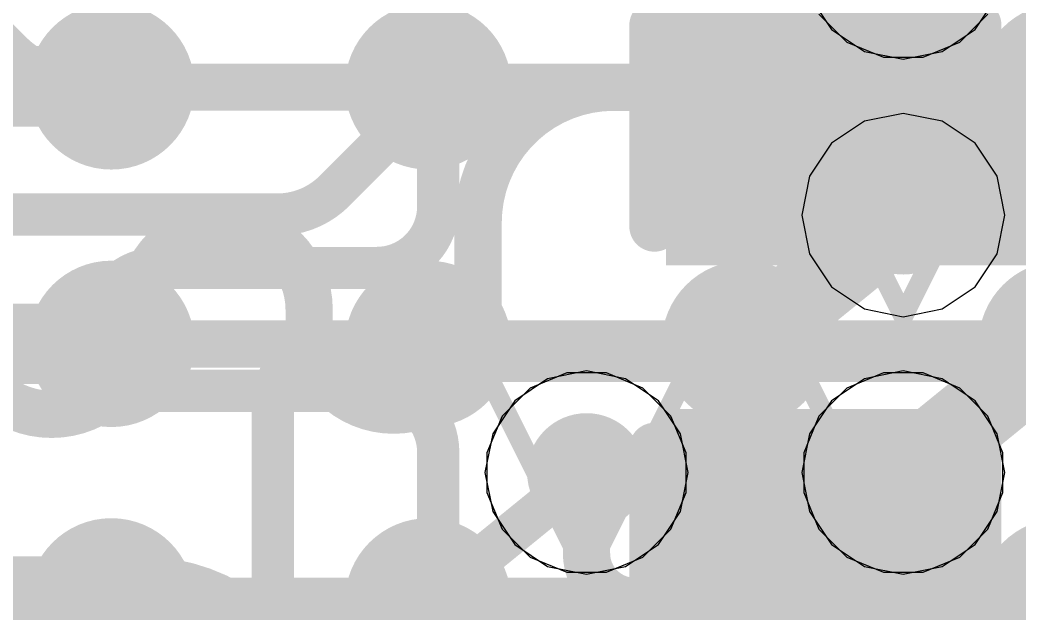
# Model space of a CAD drawing. Header units: inches. Extents: x -6 to 283, y -12 to 154.
# Drawn here: x 69.171 to 71.694, y 5.129 to 6.626 of the extents above; entities that cross this region are included whole.
import ezdxf

# ---------------------------------------------------------------- set-up
doc = ezdxf.new("R2010")
doc.units = ezdxf.units.IN
for name, color, linetype in [('Bottom Layer', 5, 'Continuous'), ('Bottom Overlay', 54, 'Continuous'), ('Bottom Paste', 16, 'Continuous'), ('Bottom Solder', 6, 'Continuous'), ('Drill Drawing', 1, 'Continuous'), ('GND-1', 16, 'Continuous'), ('GND-2', 90, 'Continuous'), ('GND-3', 216, 'Continuous'), ('GND-4', 54, 'Continuous'), ('PWR-1', 156, 'Continuous'), ('PWR-2', 130, 'Continuous'), ('Signal L1', 76, 'Continuous'), ('Signal L2', 6, 'Continuous'), ('Top Layer', 1, 'Continuous'), ('Top Paste', 8, 'Continuous'), ('Top Solder', 216, 'Continuous'), ('Via Holes', 16, 'Continuous')]:
    doc.layers.add(name, color=color, linetype=linetype)

# ---------------------------------------------------------------- blocks, each defined once
blk = doc.blocks.new('200_WFBGA__10_15__51')
at = {"layer": 'Top Layer'}
h = blk.add_hatch(color=1, dxfattribs=at)
edge = h.paths.add_edge_path()
edge.add_arc((-4.400042, -2.275078), 0.15999968, 0, 360)
h = blk.add_hatch(color=1, dxfattribs=at)
edge = h.paths.add_edge_path()
edge.add_arc((-3.599942, -2.275078), 0.15999968, 0, 360)
h = blk.add_hatch(color=1, dxfattribs=at)
edge = h.paths.add_edge_path()
edge.add_arc((-2.800096, -2.275078), 0.15999968, 0, 360)
h = blk.add_hatch(color=1, dxfattribs=at)
edge = h.paths.add_edge_path()
edge.add_arc((-1.999996, -2.275078), 0.15999968, 0, 360)
h = blk.add_hatch(color=1, dxfattribs=at)
edge = h.paths.add_edge_path()
edge.add_arc((-4.400042, -2.925064), 0.15999968, 0, 360)
h = blk.add_hatch(color=1, dxfattribs=at)
edge = h.paths.add_edge_path()
edge.add_arc((-3.599942, -2.925064), 0.15999968, 0, 360)
h = blk.add_hatch(color=1, dxfattribs=at)
edge = h.paths.add_edge_path()
edge.add_arc((-2.800096, -2.925064), 0.15999968, 0, 360)
h = blk.add_hatch(color=1, dxfattribs=at)
edge = h.paths.add_edge_path()
edge.add_arc((-1.999996, -2.925064), 0.15999968, 0, 360)
h = blk.add_hatch(color=1, dxfattribs=at)
edge = h.paths.add_edge_path()
edge.add_arc((-4.400042, -3.57505), 0.15999968, 0, 360)
h = blk.add_hatch(color=1, dxfattribs=at)
edge = h.paths.add_edge_path()
edge.add_arc((-3.599942, -3.57505), 0.15999968, 0, 360)
h = blk.add_hatch(color=1, dxfattribs=at)
edge = h.paths.add_edge_path()
edge.add_arc((-2.800096, -3.57505), 0.15999968, 0, 360)
h = blk.add_hatch(color=1, dxfattribs=at)
edge = h.paths.add_edge_path()
edge.add_arc((-1.999996, -3.57505), 0.15999968, 0, 360)
at = {"layer": 'Top Paste'}
h = blk.add_hatch(color=8, dxfattribs=at)
edge = h.paths.add_edge_path()
edge.add_arc((-4.400042, -2.275078), 0.15999968, 0, 360)
h = blk.add_hatch(color=8, dxfattribs=at)
edge = h.paths.add_edge_path()
edge.add_arc((-3.599942, -2.275078), 0.15999968, 0, 360)
h = blk.add_hatch(color=8, dxfattribs=at)
edge = h.paths.add_edge_path()
edge.add_arc((-2.800096, -2.275078), 0.15999968, 0, 360)
h = blk.add_hatch(color=8, dxfattribs=at)
edge = h.paths.add_edge_path()
edge.add_arc((-1.999996, -2.275078), 0.15999968, 0, 360)
h = blk.add_hatch(color=8, dxfattribs=at)
edge = h.paths.add_edge_path()
edge.add_arc((-4.400042, -2.925064), 0.15999968, 0, 360)
h = blk.add_hatch(color=8, dxfattribs=at)
edge = h.paths.add_edge_path()
edge.add_arc((-3.599942, -2.925064), 0.15999968, 0, 360)
h = blk.add_hatch(color=8, dxfattribs=at)
edge = h.paths.add_edge_path()
edge.add_arc((-2.800096, -2.925064), 0.15999968, 0, 360)
h = blk.add_hatch(color=8, dxfattribs=at)
edge = h.paths.add_edge_path()
edge.add_arc((-1.999996, -2.925064), 0.15999968, 0, 360)
h = blk.add_hatch(color=8, dxfattribs=at)
edge = h.paths.add_edge_path()
edge.add_arc((-4.400042, -3.57505), 0.15999968, 0, 360)
h = blk.add_hatch(color=8, dxfattribs=at)
edge = h.paths.add_edge_path()
edge.add_arc((-3.599942, -3.57505), 0.15999968, 0, 360)
h = blk.add_hatch(color=8, dxfattribs=at)
edge = h.paths.add_edge_path()
edge.add_arc((-2.800096, -3.57505), 0.15999968, 0, 360)
h = blk.add_hatch(color=8, dxfattribs=at)
edge = h.paths.add_edge_path()
edge.add_arc((-1.999996, -3.57505), 0.15999968, 0, 360)
at = {"layer": 'Top Solder'}
h = blk.add_hatch(color=216, dxfattribs=at)
edge = h.paths.add_edge_path()
edge.add_arc((-4.400042, -2.275078), 0.21001228, 0, 360)
h = blk.add_hatch(color=216, dxfattribs=at)
edge = h.paths.add_edge_path()
edge.add_arc((-3.599942, -2.275078), 0.21001228, 0, 360)
h = blk.add_hatch(color=216, dxfattribs=at)
edge = h.paths.add_edge_path()
edge.add_arc((-2.800096, -2.275078), 0.21001228, 0, 360)
h = blk.add_hatch(color=216, dxfattribs=at)
edge = h.paths.add_edge_path()
edge.add_arc((-1.999996, -2.275078), 0.21001228, 0, 360)
h = blk.add_hatch(color=216, dxfattribs=at)
edge = h.paths.add_edge_path()
edge.add_arc((-4.400042, -2.925064), 0.21001228, 0, 360)
h = blk.add_hatch(color=216, dxfattribs=at)
edge = h.paths.add_edge_path()
edge.add_arc((-3.599942, -2.925064), 0.21001228, 0, 360)
h = blk.add_hatch(color=216, dxfattribs=at)
edge = h.paths.add_edge_path()
edge.add_arc((-2.800096, -2.925064), 0.21001228, 0, 360)
h = blk.add_hatch(color=216, dxfattribs=at)
edge = h.paths.add_edge_path()
edge.add_arc((-1.999996, -2.925064), 0.21001228, 0, 360)
h = blk.add_hatch(color=216, dxfattribs=at)
edge = h.paths.add_edge_path()
edge.add_arc((-4.400042, -3.57505), 0.21001228, 0, 360)
h = blk.add_hatch(color=216, dxfattribs=at)
edge = h.paths.add_edge_path()
edge.add_arc((-3.599942, -3.57505), 0.21001228, 0, 360)
h = blk.add_hatch(color=216, dxfattribs=at)
edge = h.paths.add_edge_path()
edge.add_arc((-2.800096, -3.57505), 0.21001228, 0, 360)
h = blk.add_hatch(color=216, dxfattribs=at)
edge = h.paths.add_edge_path()
edge.add_arc((-1.999996, -3.57505), 0.21001228, 0, 360)
blk = doc.blocks.new('C___0402_B_258')
at = {"layer": 'Bottom Layer'}
for points in [[(-0.2413, 0.3175), (-0.2412999999999999, -0.3175), (-0.6985, -0.3175), (-0.6985, 0.3175)], [(0.6985, 0.3175), (0.6985, -0.3175), (0.2413, -0.3175), (0.2412999999999999, 0.3175)]]:
    blk.add_hatch(color=5, dxfattribs=at).paths.add_polyline_path(points)
at = {"layer": 'Bottom Paste'}
for points in [[(-0.2413, 0.3175), (-0.2412999999999999, -0.3175), (-0.6985, -0.3175), (-0.6985, 0.3175)], [(0.6985, 0.3175), (0.6985, -0.3175), (0.2413, -0.3175), (0.2412999999999999, 0.3175)]]:
    blk.add_hatch(color=16, dxfattribs=at).paths.add_polyline_path(points)
at = {"layer": 'Bottom Solder'}
for points in [[(-0.18130012, 0.37749988), (-0.18130012, -0.37749988), (-0.7584998799999999, -0.37749988), (-0.7584998799999999, 0.37749988)], [(0.7584998799999999, 0.37749988), (0.7584998799999999, -0.37749988), (0.18130012, -0.37749988), (0.18130012, 0.37749988)]]:
    blk.add_hatch(color=6, dxfattribs=at).paths.add_polyline_path(points)
at = {"layer": 'Bottom Overlay'}
for points in [[(-0.7874, 0.4064, 0.127, 0.127, 0), (-0.27940254, 0.40640254, 0.127, 0.127, 0)], [(-0.7874, -0.4064, 0.127, 0.127, 0), (-0.7874, 0.4064, 0.127, 0.127, 0)], [(0.7874, 0.4064, 0.127, 0.127, 0), (0.2794, 0.4064, 0.127, 0.127, 0)], [(0.7874, -0.4064, 0.127, 0.127, 0), (0.7874, 0.4064, 0.127, 0.127, 0)], [(-0.27940254, -0.40640254, 0.127, 0.127, 0), (-0.7874, -0.4064, 0.127, 0.127, 0)], [(0.7874, -0.4064, 0.127, 0.127, 0), (0.2794, -0.4064, 0.127, 0.127, 0)]]:
    blk.add_lwpolyline(points, format="xyseb", dxfattribs=at)
for points in [[(-0.8191499999999999, 0.4064, 0.0635, 0.0635, 1), (-0.7556499999999999, 0.4064, 0.0635, 0.0635, 1)], [(-0.8191499999999999, 0.4064, 0.0635, 0.0635, 1), (-0.7556499999999999, 0.4064, 0.0635, 0.0635, 1)], [(-0.31115254, 0.40640254, 0.0635, 0.0635, 1), (-0.24765254, 0.40640254, 0.0635, 0.0635, 1)], [(0.24765, 0.4064, 0.0635, 0.0635, 1), (0.31115, 0.4064, 0.0635, 0.0635, 1)], [(0.7556499999999999, 0.4064, 0.0635, 0.0635, 1), (0.8191499999999999, 0.4064, 0.0635, 0.0635, 1)], [(0.7556499999999999, 0.4064, 0.0635, 0.0635, 1), (0.8191499999999999, 0.4064, 0.0635, 0.0635, 1)], [(-0.8191499999999999, -0.4064, 0.0635, 0.0635, 1), (-0.7556499999999999, -0.4064, 0.0635, 0.0635, 1)], [(-0.8191499999999999, -0.4064, 0.0635, 0.0635, 1), (-0.7556499999999999, -0.4064, 0.0635, 0.0635, 1)], [(-0.31115254, -0.40640254, 0.0635, 0.0635, 1), (-0.24765254, -0.40640254, 0.0635, 0.0635, 1)], [(0.24765, -0.4064, 0.0635, 0.0635, 1), (0.31115, -0.4064, 0.0635, 0.0635, 1)], [(0.7556499999999999, -0.4064, 0.0635, 0.0635, 1), (0.8191499999999999, -0.4064, 0.0635, 0.0635, 1)], [(0.7556499999999999, -0.4064, 0.0635, 0.0635, 1), (0.8191499999999999, -0.4064, 0.0635, 0.0635, 1)]]:
    blk.add_lwpolyline(points, format="xyseb", close=True, dxfattribs=at)

msp = doc.modelspace()

# ---------------------------------------------------------------- hatches: boundary and pattern name
at = {"layer": 'Bottom Layer'}
h = msp.add_hatch(color=5, dxfattribs=at)
edge = h.paths.add_edge_path()
edge.add_arc((71.40184094, 6.13320084), 0.1499997, 0, 360)
h = msp.add_hatch(color=5, dxfattribs=at)
edge = h.paths.add_edge_path()
edge.add_arc((70.60183746, 5.48319198), 0.1499997, 0, 360)
h = msp.add_hatch(color=5, dxfattribs=at)
edge = h.paths.add_edge_path()
edge.add_arc((71.4018384, 5.4831996), 0.1499997, 0, 360)
at = {"layer": 'GND-1'}
h = msp.add_hatch(color=16, dxfattribs=at)
edge = h.paths.add_edge_path()
edge.add_arc((71.40184094, 6.13320084), 0.1499997, 0, 360)
h = msp.add_hatch(color=16, dxfattribs=at)
edge = h.paths.add_edge_path()
edge.add_arc((70.60183746, 5.48319198), 0.1499997, 0, 360)
h = msp.add_hatch(color=16, dxfattribs=at)
edge = h.paths.add_edge_path()
edge.add_arc((71.4018384, 5.4831996), 0.1499997, 0, 360)
at = {"layer": 'GND-2'}
h = msp.add_hatch(color=90, dxfattribs=at)
edge = h.paths.add_edge_path()
edge.add_arc((71.40184094, 6.13320084), 0.1499997, 0, 360)
h = msp.add_hatch(color=90, dxfattribs=at)
edge = h.paths.add_edge_path()
edge.add_arc((70.60183746, 5.48319198), 0.1499997, 0, 360)
h = msp.add_hatch(color=90, dxfattribs=at)
edge = h.paths.add_edge_path()
edge.add_arc((71.4018384, 5.4831996), 0.1499997, 0, 360)
at = {"layer": 'GND-3'}
h = msp.add_hatch(color=216, dxfattribs=at)
edge = h.paths.add_edge_path()
edge.add_arc((71.40184094, 6.13320084), 0.1499997, 0, 360)
h = msp.add_hatch(color=216, dxfattribs=at)
edge = h.paths.add_edge_path()
edge.add_arc((70.60183746, 5.48319198), 0.1499997, 0, 360)
h = msp.add_hatch(color=216, dxfattribs=at)
edge = h.paths.add_edge_path()
edge.add_arc((71.4018384, 5.4831996), 0.1499997, 0, 360)
at = {"layer": 'GND-4'}
h = msp.add_hatch(color=54, dxfattribs=at)
edge = h.paths.add_edge_path()
edge.add_arc((71.40184094, 6.13320084), 0.1499997, 0, 360)
h = msp.add_hatch(color=54, dxfattribs=at)
edge = h.paths.add_edge_path()
edge.add_arc((70.60183746, 5.48319198), 0.1499997, 0, 360)
h = msp.add_hatch(color=54, dxfattribs=at)
edge = h.paths.add_edge_path()
edge.add_arc((71.4018384, 5.4831996), 0.1499997, 0, 360)
at = {"layer": 'PWR-1'}
h = msp.add_hatch(color=156, dxfattribs=at)
edge = h.paths.add_edge_path()
edge.add_arc((71.40184094, 6.13320084), 0.1499997, 0, 360)
h = msp.add_hatch(color=156, dxfattribs=at)
edge = h.paths.add_edge_path()
edge.add_arc((70.60183746, 5.48319198), 0.1499997, 0, 360)
h = msp.add_hatch(color=156, dxfattribs=at)
edge = h.paths.add_edge_path()
edge.add_arc((71.4018384, 5.4831996), 0.1499997, 0, 360)
at = {"layer": 'PWR-2'}
h = msp.add_hatch(color=130, dxfattribs=at)
edge = h.paths.add_edge_path()
edge.add_arc((71.40184094, 6.13320084), 0.1499997, 0, 360)
h = msp.add_hatch(color=130, dxfattribs=at)
edge = h.paths.add_edge_path()
edge.add_arc((70.60183746, 5.48319198), 0.1499997, 0, 360)
h = msp.add_hatch(color=130, dxfattribs=at)
edge = h.paths.add_edge_path()
edge.add_arc((71.4018384, 5.4831996), 0.1499997, 0, 360)
at = {"layer": 'Signal L1'}
h = msp.add_hatch(color=76, dxfattribs=at)
edge = h.paths.add_edge_path()
edge.add_arc((71.40184094, 6.13320084), 0.1499997, 0, 360)
h = msp.add_hatch(color=76, dxfattribs=at)
edge = h.paths.add_edge_path()
edge.add_arc((70.60183746, 5.48319198), 0.1499997, 0, 360)
h = msp.add_hatch(color=76, dxfattribs=at)
edge = h.paths.add_edge_path()
edge.add_arc((71.4018384, 5.4831996), 0.1499997, 0, 360)
at = {"layer": 'Signal L2'}
h = msp.add_hatch(color=6, dxfattribs=at)
edge = h.paths.add_edge_path()
edge.add_arc((71.40184094, 6.13320084), 0.1499997, 0, 360)
h = msp.add_hatch(color=6, dxfattribs=at)
edge = h.paths.add_edge_path()
edge.add_arc((70.60183746, 5.48319198), 0.1499997, 0, 360)
h = msp.add_hatch(color=6, dxfattribs=at)
edge = h.paths.add_edge_path()
edge.add_arc((71.4018384, 5.4831996), 0.1499997, 0, 360)
at = {"layer": 'Top Layer'}
h = msp.add_hatch(color=1, dxfattribs=at)
edge = h.paths.add_edge_path()
edge.add_arc((71.40184094, 6.13320084), 0.1499997, 0, 360)
h = msp.add_hatch(color=1, dxfattribs=at)
edge = h.paths.add_edge_path()
edge.add_arc((70.60183746, 5.48319198), 0.1499997, 0, 360)
h = msp.add_hatch(color=1, dxfattribs=at)
edge = h.paths.add_edge_path()
edge.add_arc((71.4018384, 5.4831996), 0.1499997, 0, 360)
at = {"layer": 'Via Holes'}
h = msp.add_hatch(color=7, dxfattribs=at)
edge = h.paths.add_edge_path()
edge.add_arc((71.40184094, 6.13320084), 0.07499858, 0, 360)
h = msp.add_hatch(color=7, dxfattribs=at)
edge = h.paths.add_edge_path()
edge.add_arc((70.60183746, 5.48319198), 0.07499858, 0, 360)
h = msp.add_hatch(color=7, dxfattribs=at)
edge = h.paths.add_edge_path()
edge.add_arc((71.4018384, 5.4831996), 0.07499858, 0, 360)

# ---------------------------------------------------------------- linework, layer by layer
at = {"layer": 'Bottom Layer'}
for points in [[(70.22733224, 6.56090382, 0.10668, 0.10668, -0.385591458007104), (70.42033414, 6.7748404, 0.10668, 0.10668, 0)], [(70.22733224, 6.56090382, 0.10668, 0.10668, 0), (70.22733731999999, 6.55914106, 0.10668, 0.10668, 0)], [(70.22733731999999, 6.15465876, 0.10668, 0.10668, 0), (70.22733731999999, 6.55914106, 0.10668, 0.10668, 0)], [(71.11531115999999, 6.270490379999999, 0.254, 0.254, 0), (71.11633732, 6.270490379999999, 0.254, 0.254, 0)], [(71.11633732, 6.270490379999999, 0.254, 0.254, -0.1299865415003525), (71.29321276, 6.22371628, 0.254, 0.254, 0)], [(71.29321276, 6.22371628, 0.254, 0.254, 0), (71.2932153, 6.22371628, 0.254, 0.254, 0)], [(71.2932153, 6.22371628, 0.254, 0.254, 0), (71.40184094, 6.22371628, 0.254, 0.254, 0)], [(71.42308804, 6.1419994, 0.254, 0.254, 0), (71.50480492, 6.22371628, 0.254, 0.254, 0)], [(71.50480492, 6.22371628, 0.254, 0.254, 0), (72.14401878, 6.22371628, 0.254, 0.254, 0)], [(71.40184094, 6.15444794, 0.254, 0.254, 0), (71.41428948, 6.1419994, 0.254, 0.254, 0)], [(71.40184094, 6.13320084, 0.254, 0.254, 0), (71.92549749999999, 6.13320084, 0.254, 0.254, 0)], [(71.41428948, 6.1419994, 0.254, 0.254, 0), (71.42308804, 6.1419994, 0.254, 0.254, 0)], [(70.22733731999999, 6.15465876, 0.10668, 0.10668, -0.4142135623730951), (70.07239732, 5.99971876, 0.10668, 0.10668, 0)], [(69.5228734, 5.68983876, 0.10668, 0.10668, -0.9999999999999999), (69.5228734, 5.99971876, 0.10668, 0.10668, 0)], [(69.5228734, 5.99971876, 0.10668, 0.10668, 0), (70.07239732, 5.99971876, 0.10668, 0.10668, 0)], [(69.5228734, 5.68983876, 0.10668, 0.10668, 0), (70.07239732, 5.68983876, 0.10668, 0.10668, 0)], [(70.07239732, 5.68983876, 0.10668, 0.10668, -0.4142135623730951), (70.22733731999999, 5.53489876, 0.10668, 0.10668, 0)], [(70.22733731999999, 5.481546059999999, 0.10668, 0.10668, 0), (70.22733731999999, 5.53489876, 0.10668, 0.10668, 0)], [(70.22733731999999, 5.27282156, 0.10668, 0.10668, 0), (70.22733731999999, 5.481546059999999, 0.10668, 0.10668, 0)], [(70.98933732, 5.09825244, 0.254, 0.254, -0.1989119137834033), (71.11633732, 5.404858379999999, 0.254, 0.254, 0)], [(70.22733731999999, 5.27282156, 0.10668, 0.10668, -0.1989223743886289), (70.14535628, 5.074914919999999, 0.10668, 0.10668, 0)], [(70.98933732, 0.8063128399999999, 0.254, 0.254, 0), (70.98933732, 5.09825244, 0.254, 0.254, 0)]]:
    msp.add_lwpolyline(points, format="xyseb", dxfattribs=at)
for points in [[(70.20066224, 6.56090382, 0.05333999999999999, 0.05333999999999999, 1), (70.25400223999999, 6.56090382, 0.05333999999999999, 0.05333999999999999, 1)], [(70.20066224, 6.56090382, 0.05333999999999999, 0.05333999999999999, 1), (70.25400223999999, 6.56090382, 0.05333999999999999, 0.05333999999999999, 1)], [(70.20066732, 6.55914106, 0.05333999999999999, 0.05333999999999999, 1), (70.25400732, 6.55914106, 0.05333999999999999, 0.05333999999999999, 1)], [(70.20066732, 6.55914106, 0.05333999999999999, 0.05333999999999999, 1), (70.25400732, 6.55914106, 0.05333999999999999, 0.05333999999999999, 1)], [(71.05181116, 6.270490379999999, 0.127, 0.127, 1), (71.17881116, 6.270490379999999, 0.127, 0.127, 1)], [(71.05283732, 6.270490379999999, 0.127, 0.127, 1), (71.17983731999999, 6.270490379999999, 0.127, 0.127, 1)], [(71.05283732, 6.270490379999999, 0.127, 0.127, 1), (71.17983731999999, 6.270490379999999, 0.127, 0.127, 1)], [(71.22971275999998, 6.22371628, 0.127, 0.127, 1), (71.35671276, 6.22371628, 0.127, 0.127, 1)], [(71.22971275999998, 6.22371628, 0.127, 0.127, 1), (71.35671276, 6.22371628, 0.127, 0.127, 1)], [(71.2297153, 6.22371628, 0.127, 0.127, 1), (71.35671529999999, 6.22371628, 0.127, 0.127, 1)], [(71.2297153, 6.22371628, 0.127, 0.127, 1), (71.35671529999999, 6.22371628, 0.127, 0.127, 1)], [(71.33834094, 6.22371628, 0.127, 0.127, 1), (71.46534093999999, 6.22371628, 0.127, 0.127, 1)], [(71.44130492, 6.22371628, 0.127, 0.127, 1), (71.56830491999999, 6.22371628, 0.127, 0.127, 1)], [(71.44130492, 6.22371628, 0.127, 0.127, 1), (71.56830491999999, 6.22371628, 0.127, 0.127, 1)], [(71.33834094, 6.15444794, 0.127, 0.127, 1), (71.46534093999999, 6.15444794, 0.127, 0.127, 1)], [(71.33834094, 6.13320084, 0.127, 0.127, 1), (71.46534093999999, 6.13320084, 0.127, 0.127, 1)], [(71.35078947999999, 6.1419994, 0.127, 0.127, 1), (71.47778948, 6.1419994, 0.127, 0.127, 1)], [(71.35078947999999, 6.1419994, 0.127, 0.127, 1), (71.47778948, 6.1419994, 0.127, 0.127, 1)], [(71.35958803999999, 6.1419994, 0.127, 0.127, 1), (71.48658804, 6.1419994, 0.127, 0.127, 1)], [(71.35958803999999, 6.1419994, 0.127, 0.127, 1), (71.48658804, 6.1419994, 0.127, 0.127, 1)], [(70.20066732, 6.15465876, 0.05333999999999999, 0.05333999999999999, 1), (70.25400732, 6.15465876, 0.05333999999999999, 0.05333999999999999, 1)], [(70.20066732, 6.15465876, 0.05333999999999999, 0.05333999999999999, 1), (70.25400732, 6.15465876, 0.05333999999999999, 0.05333999999999999, 1)], [(69.4962034, 5.99971876, 0.05333999999999999, 0.05333999999999999, 1), (69.54954339999999, 5.99971876, 0.05333999999999999, 0.05333999999999999, 1)], [(69.4962034, 5.99971876, 0.05333999999999999, 0.05333999999999999, 1), (69.54954339999999, 5.99971876, 0.05333999999999999, 0.05333999999999999, 1)], [(70.04572732, 5.99971876, 0.05333999999999999, 0.05333999999999999, 1), (70.09906732, 5.99971876, 0.05333999999999999, 0.05333999999999999, 1)], [(70.04572732, 5.99971876, 0.05333999999999999, 0.05333999999999999, 1), (70.09906732, 5.99971876, 0.05333999999999999, 0.05333999999999999, 1)], [(69.4962034, 5.68983876, 0.05333999999999999, 0.05333999999999999, 1), (69.54954339999999, 5.68983876, 0.05333999999999999, 0.05333999999999999, 1)], [(69.4962034, 5.68983876, 0.05333999999999999, 0.05333999999999999, 1), (69.54954339999999, 5.68983876, 0.05333999999999999, 0.05333999999999999, 1)], [(70.04572732, 5.68983876, 0.05333999999999999, 0.05333999999999999, 1), (70.09906732, 5.68983876, 0.05333999999999999, 0.05333999999999999, 1)], [(70.04572732, 5.68983876, 0.05333999999999999, 0.05333999999999999, 1), (70.09906732, 5.68983876, 0.05333999999999999, 0.05333999999999999, 1)], [(70.20066732, 5.53489876, 0.05333999999999999, 0.05333999999999999, 1), (70.25400732, 5.53489876, 0.05333999999999999, 0.05333999999999999, 1)], [(70.20066732, 5.53489876, 0.05333999999999999, 0.05333999999999999, 1), (70.25400732, 5.53489876, 0.05333999999999999, 0.05333999999999999, 1)], [(70.20066732, 5.481546059999999, 0.05333999999999999, 0.05333999999999999, 1), (70.25400732, 5.481546059999999, 0.05333999999999999, 0.05333999999999999, 1)], [(70.20066732, 5.481546059999999, 0.05333999999999999, 0.05333999999999999, 1), (70.25400732, 5.481546059999999, 0.05333999999999999, 0.05333999999999999, 1)], [(71.05283732, 5.404858379999999, 0.127, 0.127, 1), (71.17983731999999, 5.404858379999999, 0.127, 0.127, 1)], [(70.20066732, 5.27282156, 0.05333999999999999, 0.05333999999999999, 1), (70.25400732, 5.27282156, 0.05333999999999999, 0.05333999999999999, 1)], [(70.20066732, 5.27282156, 0.05333999999999999, 0.05333999999999999, 1), (70.25400732, 5.27282156, 0.05333999999999999, 0.05333999999999999, 1)], [(70.92583732, 5.09825244, 0.127, 0.127, 1), (71.05283732, 5.09825244, 0.127, 0.127, 1)], [(70.92583732, 5.09825244, 0.127, 0.127, 1), (71.05283732, 5.09825244, 0.127, 0.127, 1)]]:
    msp.add_lwpolyline(points, format="xyseb", close=True, dxfattribs=at)
at = {"layer": 'Drill Drawing'}
for points in [[(71.14784094, 7.037179219999999, 0.0508, 0.0508, 0), (71.40184094, 6.52917922, 0.0508, 0.0508, 0)], [(71.40184094, 6.52917922, 0.0508, 0.0508, 0), (71.65584094, 7.037179219999999, 0.0508, 0.0508, 0)], [(71.14784094, 6.387200839999999, 0.0508, 0.0508, 0), (71.65584094, 6.387200839999999, 0.0508, 0.0508, 0)], [(71.14784094, 6.387200839999999, 0.0508, 0.0508, 0), (71.40184094, 5.879200839999999, 0.0508, 0.0508, 0)], [(71.40184094, 5.879200839999999, 0.0508, 0.0508, 0), (71.65584094, 6.387200839999999, 0.0508, 0.0508, 0)], [(70.34783746, 5.73719198, 0.0508, 0.0508, 0), (70.85583745999999, 5.73719198, 0.0508, 0.0508, 0)], [(70.34783746, 5.73719198, 0.0508, 0.0508, 0), (70.60183746, 5.22919198, 0.0508, 0.0508, 0)], [(70.60183746, 5.22919198, 0.0508, 0.0508, 0), (70.85583745999999, 5.73719198, 0.0508, 0.0508, 0)], [(71.1478384, 5.737199599999999, 0.0508, 0.0508, 0), (71.6558384, 5.737199599999999, 0.0508, 0.0508, 0)], [(71.1478384, 5.737199599999999, 0.0508, 0.0508, 0), (71.4018384, 5.229199599999999, 0.0508, 0.0508, 0)], [(71.4018384, 5.229199599999999, 0.0508, 0.0508, 0), (71.6558384, 5.737199599999999, 0.0508, 0.0508, 0)]]:
    msp.add_lwpolyline(points, format="xyseb", dxfattribs=at)
for points in [[(71.38914094, 6.52917922, 0.0254, 0.0254, 1), (71.41454094, 6.52917922, 0.0254, 0.0254, 1)], [(71.38914094, 6.52917922, 0.0254, 0.0254, 1), (71.41454094, 6.52917922, 0.0254, 0.0254, 1)], [(71.13514094, 6.387200839999999, 0.0254, 0.0254, 1), (71.16054093999999, 6.387200839999999, 0.0254, 0.0254, 1)], [(71.13514094, 6.387200839999999, 0.0254, 0.0254, 1), (71.16054093999999, 6.387200839999999, 0.0254, 0.0254, 1)], [(71.64314094, 6.387200839999999, 0.0254, 0.0254, 1), (71.66854093999999, 6.387200839999999, 0.0254, 0.0254, 1)], [(71.64314094, 6.387200839999999, 0.0254, 0.0254, 1), (71.66854093999999, 6.387200839999999, 0.0254, 0.0254, 1)], [(71.38914094, 5.879200839999999, 0.0254, 0.0254, 1), (71.41454094, 5.879200839999999, 0.0254, 0.0254, 1)], [(71.38914094, 5.879200839999999, 0.0254, 0.0254, 1), (71.41454094, 5.879200839999999, 0.0254, 0.0254, 1)], [(70.33513746, 5.73719198, 0.0254, 0.0254, 1), (70.36053745999999, 5.73719198, 0.0254, 0.0254, 1)], [(70.33513746, 5.73719198, 0.0254, 0.0254, 1), (70.36053745999999, 5.73719198, 0.0254, 0.0254, 1)], [(70.84313746, 5.73719198, 0.0254, 0.0254, 1), (70.86853746, 5.73719198, 0.0254, 0.0254, 1)], [(70.84313746, 5.73719198, 0.0254, 0.0254, 1), (70.86853746, 5.73719198, 0.0254, 0.0254, 1)], [(71.1351384, 5.737199599999999, 0.0254, 0.0254, 1), (71.1605384, 5.737199599999999, 0.0254, 0.0254, 1)], [(71.1351384, 5.737199599999999, 0.0254, 0.0254, 1), (71.1605384, 5.737199599999999, 0.0254, 0.0254, 1)], [(71.6431384, 5.737199599999999, 0.0254, 0.0254, 1), (71.6685384, 5.737199599999999, 0.0254, 0.0254, 1)], [(71.6431384, 5.737199599999999, 0.0254, 0.0254, 1), (71.6685384, 5.737199599999999, 0.0254, 0.0254, 1)], [(70.58913745999999, 5.22919198, 0.0254, 0.0254, 1), (70.61453746, 5.22919198, 0.0254, 0.0254, 1)], [(70.58913745999999, 5.22919198, 0.0254, 0.0254, 1), (70.61453746, 5.22919198, 0.0254, 0.0254, 1)], [(71.3891384, 5.229199599999999, 0.0254, 0.0254, 1), (71.4145384, 5.229199599999999, 0.0254, 0.0254, 1)], [(71.3891384, 5.229199599999999, 0.0254, 0.0254, 1), (71.4145384, 5.229199599999999, 0.0254, 0.0254, 1)]]:
    msp.add_lwpolyline(points, format="xyseb", close=True, dxfattribs=at)
at = {"layer": 'GND-1'}
for p, q in [((71.18854443999999, 6.64065982), (71.25932153999999, 6.56988272)), ((71.54436034, 6.56988272), (71.61513744, 6.64065982)), ((71.25932153999999, 6.56988272), (71.35179532, 6.53157952)), ((71.45188655999999, 6.53157952), (71.54436034, 6.56988272)), ((71.35179532, 6.53157952), (71.45188655999999, 6.53157952)), ((70.55179183999999, 5.73479168), (70.45931806, 5.69648848)), ((70.65188307999999, 5.73479168), (70.55179183999999, 5.73479168)), ((70.74435686, 5.69648848), (70.65188307999999, 5.73479168)), ((71.35179278, 5.7347993), (71.25931899999999, 5.6964961)), ((71.45188402, 5.7347993), (71.35179278, 5.7347993)), ((71.5443578, 5.6964961), (71.45188402, 5.7347993)), ((70.45931806, 5.69648848), (70.38854096, 5.62571138)), ((70.81513396, 5.62571138), (70.74435686, 5.69648848)), ((71.25931899999999, 5.6964961), (71.18854189999999, 5.625718999999999)), ((71.6151349, 5.625718999999999), (71.5443578, 5.6964961)), ((70.38854096, 5.62571138), (70.35023776, 5.5332376)), ((70.85343716, 5.5332376), (70.81513396, 5.62571138)), ((71.18854189999999, 5.625718999999999), (71.1502387, 5.53324522)), ((71.65343809999999, 5.53324522), (71.6151349, 5.625718999999999)), ((70.35023776, 5.5332376), (70.35023776, 5.433146359999999)), ((70.85343716, 5.433146359999999), (70.85343716, 5.5332376)), ((71.1502387, 5.53324522), (71.1502387, 5.43315398)), ((71.65343809999999, 5.43315398), (71.65343809999999, 5.53324522)), ((70.35023776, 5.433146359999999), (70.38854096, 5.34067258)), ((70.81513396, 5.34067258), (70.85343716, 5.433146359999999)), ((71.1502387, 5.43315398), (71.18854189999999, 5.3406802)), ((71.6151349, 5.3406802), (71.65343809999999, 5.43315398)), ((70.38854096, 5.34067258), (70.45931806, 5.26989548)), ((70.74435686, 5.26989548), (70.81513396, 5.34067258)), ((71.18854189999999, 5.3406802), (71.25931899999999, 5.2699031)), ((71.5443578, 5.2699031), (71.6151349, 5.3406802)), ((70.45931806, 5.26989548), (70.55179183999999, 5.231592279999999)), ((70.65188307999999, 5.231592279999999), (70.74435686, 5.26989548)), ((71.25931899999999, 5.2699031), (71.35179278, 5.2315999)), ((71.45188402, 5.2315999), (71.5443578, 5.2699031)), ((70.55179183999999, 5.231592279999999), (70.65188307999999, 5.231592279999999)), ((71.35179278, 5.2315999), (71.45188402, 5.2315999))]:
    msp.add_line(p, q, dxfattribs=at)
at = {"layer": 'GND-2'}
for p, q in [((71.18854443999999, 6.64065982), (71.25932153999999, 6.56988272)), ((71.54436034, 6.56988272), (71.61513744, 6.64065982)), ((71.25932153999999, 6.56988272), (71.35179532, 6.53157952)), ((71.45188655999999, 6.53157952), (71.54436034, 6.56988272)), ((71.35179532, 6.53157952), (71.45188655999999, 6.53157952)), ((70.55179183999999, 5.73479168), (70.45931806, 5.69648848)), ((70.65188307999999, 5.73479168), (70.55179183999999, 5.73479168)), ((70.74435686, 5.69648848), (70.65188307999999, 5.73479168)), ((71.35179278, 5.7347993), (71.25931899999999, 5.6964961)), ((71.45188402, 5.7347993), (71.35179278, 5.7347993)), ((71.5443578, 5.6964961), (71.45188402, 5.7347993)), ((70.45931806, 5.69648848), (70.38854096, 5.62571138)), ((70.81513396, 5.62571138), (70.74435686, 5.69648848)), ((71.25931899999999, 5.6964961), (71.18854189999999, 5.625718999999999)), ((71.6151349, 5.625718999999999), (71.5443578, 5.6964961)), ((70.38854096, 5.62571138), (70.35023776, 5.5332376)), ((70.85343716, 5.5332376), (70.81513396, 5.62571138)), ((71.18854189999999, 5.625718999999999), (71.1502387, 5.53324522)), ((71.65343809999999, 5.53324522), (71.6151349, 5.625718999999999)), ((70.35023776, 5.5332376), (70.35023776, 5.433146359999999)), ((70.85343716, 5.433146359999999), (70.85343716, 5.5332376)), ((71.1502387, 5.53324522), (71.1502387, 5.43315398)), ((71.65343809999999, 5.43315398), (71.65343809999999, 5.53324522)), ((70.35023776, 5.433146359999999), (70.38854096, 5.34067258)), ((70.81513396, 5.34067258), (70.85343716, 5.433146359999999)), ((71.1502387, 5.43315398), (71.18854189999999, 5.3406802)), ((71.6151349, 5.3406802), (71.65343809999999, 5.43315398)), ((70.38854096, 5.34067258), (70.45931806, 5.26989548)), ((70.74435686, 5.26989548), (70.81513396, 5.34067258)), ((71.18854189999999, 5.3406802), (71.25931899999999, 5.2699031)), ((71.5443578, 5.2699031), (71.6151349, 5.3406802)), ((70.45931806, 5.26989548), (70.55179183999999, 5.231592279999999)), ((70.65188307999999, 5.231592279999999), (70.74435686, 5.26989548)), ((71.25931899999999, 5.2699031), (71.35179278, 5.2315999)), ((71.45188402, 5.2315999), (71.5443578, 5.2699031)), ((70.55179183999999, 5.231592279999999), (70.65188307999999, 5.231592279999999)), ((71.35179278, 5.2315999), (71.45188402, 5.2315999))]:
    msp.add_line(p, q, dxfattribs=at)
at = {"layer": 'GND-3'}
for p, q in [((71.18854443999999, 6.64065982), (71.25932153999999, 6.56988272)), ((71.54436034, 6.56988272), (71.61513744, 6.64065982)), ((71.25932153999999, 6.56988272), (71.35179532, 6.53157952)), ((71.45188655999999, 6.53157952), (71.54436034, 6.56988272)), ((71.35179532, 6.53157952), (71.45188655999999, 6.53157952)), ((70.55179183999999, 5.73479168), (70.45931806, 5.69648848)), ((70.65188307999999, 5.73479168), (70.55179183999999, 5.73479168)), ((70.74435686, 5.69648848), (70.65188307999999, 5.73479168)), ((71.35179278, 5.7347993), (71.25931899999999, 5.6964961)), ((71.45188402, 5.7347993), (71.35179278, 5.7347993)), ((71.5443578, 5.6964961), (71.45188402, 5.7347993)), ((70.45931806, 5.69648848), (70.38854096, 5.62571138)), ((70.81513396, 5.62571138), (70.74435686, 5.69648848)), ((71.25931899999999, 5.6964961), (71.18854189999999, 5.625718999999999)), ((71.6151349, 5.625718999999999), (71.5443578, 5.6964961)), ((70.38854096, 5.62571138), (70.35023776, 5.5332376)), ((70.85343716, 5.5332376), (70.81513396, 5.62571138)), ((71.18854189999999, 5.625718999999999), (71.1502387, 5.53324522)), ((71.65343809999999, 5.53324522), (71.6151349, 5.625718999999999)), ((70.35023776, 5.5332376), (70.35023776, 5.433146359999999)), ((70.85343716, 5.433146359999999), (70.85343716, 5.5332376)), ((71.1502387, 5.53324522), (71.1502387, 5.43315398)), ((71.65343809999999, 5.43315398), (71.65343809999999, 5.53324522)), ((70.35023776, 5.433146359999999), (70.38854096, 5.34067258)), ((70.81513396, 5.34067258), (70.85343716, 5.433146359999999)), ((71.1502387, 5.43315398), (71.18854189999999, 5.3406802)), ((71.6151349, 5.3406802), (71.65343809999999, 5.43315398)), ((70.38854096, 5.34067258), (70.45931806, 5.26989548)), ((70.74435686, 5.26989548), (70.81513396, 5.34067258)), ((71.18854189999999, 5.3406802), (71.25931899999999, 5.2699031)), ((71.5443578, 5.2699031), (71.6151349, 5.3406802)), ((70.45931806, 5.26989548), (70.55179183999999, 5.231592279999999)), ((70.65188307999999, 5.231592279999999), (70.74435686, 5.26989548)), ((71.25931899999999, 5.2699031), (71.35179278, 5.2315999)), ((71.45188402, 5.2315999), (71.5443578, 5.2699031)), ((70.55179183999999, 5.231592279999999), (70.65188307999999, 5.231592279999999)), ((71.35179278, 5.2315999), (71.45188402, 5.2315999))]:
    msp.add_line(p, q, dxfattribs=at)
at = {"layer": 'GND-4'}
for p, q in [((71.18854443999999, 6.64065982), (71.25932153999999, 6.56988272)), ((71.54436034, 6.56988272), (71.61513744, 6.64065982)), ((71.25932153999999, 6.56988272), (71.35179532, 6.53157952)), ((71.45188655999999, 6.53157952), (71.54436034, 6.56988272)), ((71.35179532, 6.53157952), (71.45188655999999, 6.53157952)), ((70.55179183999999, 5.73479168), (70.45931806, 5.69648848)), ((70.65188307999999, 5.73479168), (70.55179183999999, 5.73479168)), ((70.74435686, 5.69648848), (70.65188307999999, 5.73479168)), ((71.35179278, 5.7347993), (71.25931899999999, 5.6964961)), ((71.45188402, 5.7347993), (71.35179278, 5.7347993)), ((71.5443578, 5.6964961), (71.45188402, 5.7347993)), ((70.45931806, 5.69648848), (70.38854096, 5.62571138)), ((70.81513396, 5.62571138), (70.74435686, 5.69648848)), ((71.25931899999999, 5.6964961), (71.18854189999999, 5.625718999999999)), ((71.6151349, 5.625718999999999), (71.5443578, 5.6964961)), ((70.38854096, 5.62571138), (70.35023776, 5.5332376)), ((70.85343716, 5.5332376), (70.81513396, 5.62571138)), ((71.18854189999999, 5.625718999999999), (71.1502387, 5.53324522)), ((71.65343809999999, 5.53324522), (71.6151349, 5.625718999999999)), ((70.35023776, 5.5332376), (70.35023776, 5.433146359999999)), ((70.85343716, 5.433146359999999), (70.85343716, 5.5332376)), ((71.1502387, 5.53324522), (71.1502387, 5.43315398)), ((71.65343809999999, 5.43315398), (71.65343809999999, 5.53324522)), ((70.35023776, 5.433146359999999), (70.38854096, 5.34067258)), ((70.81513396, 5.34067258), (70.85343716, 5.433146359999999)), ((71.1502387, 5.43315398), (71.18854189999999, 5.3406802)), ((71.6151349, 5.3406802), (71.65343809999999, 5.43315398)), ((70.38854096, 5.34067258), (70.45931806, 5.26989548)), ((70.74435686, 5.26989548), (70.81513396, 5.34067258)), ((71.18854189999999, 5.3406802), (71.25931899999999, 5.2699031)), ((71.5443578, 5.2699031), (71.6151349, 5.3406802)), ((70.45931806, 5.26989548), (70.55179183999999, 5.231592279999999)), ((70.65188307999999, 5.231592279999999), (70.74435686, 5.26989548)), ((71.25931899999999, 5.2699031), (71.35179278, 5.2315999)), ((71.45188402, 5.2315999), (71.5443578, 5.2699031)), ((70.55179183999999, 5.231592279999999), (70.65188307999999, 5.231592279999999)), ((71.35179278, 5.2315999), (71.45188402, 5.2315999))]:
    msp.add_line(p, q, dxfattribs=at)
at = {"layer": 'PWR-1'}
for p, q in [((71.16483862, 6.68501076), (71.22044684, 6.60178512)), ((71.58323503999999, 6.60178512), (71.63884326, 6.68501076)), ((71.22044684, 6.60178512), (71.30367247999999, 6.5461769)), ((71.5000094, 6.5461769), (71.58323503999999, 6.60178512)), ((71.30367247999999, 6.5461769), (71.40184094, 6.526649379999999)), ((71.40184094, 6.526649379999999), (71.5000094, 6.5461769)), ((71.40184094, 6.38973068), (71.30367247999999, 6.37020316)), ((71.5000094, 6.37020316), (71.40184094, 6.38973068)), ((71.30367247999999, 6.37020316), (71.22044684, 6.314594939999999)), ((71.58323503999999, 6.314594939999999), (71.5000094, 6.37020316)), ((71.22044684, 6.314594939999999), (71.16483862, 6.2313693)), ((71.63884326, 6.2313693), (71.58323503999999, 6.314594939999999)), ((71.16483862, 6.2313693), (71.1453111, 6.13320084)), ((71.65837078, 6.13320084), (71.63884326, 6.2313693)), ((71.1453111, 6.13320084), (71.16483862, 6.03503238)), ((71.63884326, 6.03503238), (71.65837078, 6.13320084)), ((71.16483862, 6.03503238), (71.22044684, 5.951806739999999)), ((71.58323503999999, 5.951806739999999), (71.63884326, 6.03503238)), ((71.22044684, 5.951806739999999), (71.30367247999999, 5.89619852)), ((71.5000094, 5.89619852), (71.58323503999999, 5.951806739999999)), ((71.30367247999999, 5.89619852), (71.40184094, 5.876670999999999)), ((71.40184094, 5.876670999999999), (71.5000094, 5.89619852)), ((70.60183746, 5.73972182), (70.503669, 5.720194299999999)), ((70.70000592, 5.720194299999999), (70.60183746, 5.73972182)), ((71.4018384, 5.73972944), (71.30366993999999, 5.72020192)), ((71.50000686, 5.72020192), (71.4018384, 5.73972944)), ((70.503669, 5.720194299999999), (70.42044336, 5.664586079999999)), ((70.78323155999999, 5.664586079999999), (70.70000592, 5.720194299999999)), ((71.30366993999999, 5.72020192), (71.2204443, 5.6645937)), ((71.5832325, 5.6645937), (71.50000686, 5.72020192)), ((70.42044336, 5.664586079999999), (70.36483514, 5.58136044)), ((70.83883977999999, 5.58136044), (70.78323155999999, 5.664586079999999)), ((71.2204443, 5.6645937), (71.16483608, 5.581368059999999)), ((71.63884071999999, 5.581368059999999), (71.5832325, 5.6645937)), ((70.36483514, 5.58136044), (70.34530761999999, 5.48319198)), ((70.8583673, 5.48319198), (70.83883977999999, 5.58136044)), ((71.16483608, 5.581368059999999), (71.14530855999999, 5.4831996)), ((71.65836823999999, 5.4831996), (71.63884071999999, 5.581368059999999)), ((70.34530761999999, 5.48319198), (70.36483514, 5.38502352)), ((70.83883977999999, 5.38502352), (70.8583673, 5.48319198)), ((71.14530855999999, 5.4831996), (71.16483608, 5.38503114)), ((71.63884071999999, 5.38503114), (71.65836823999999, 5.4831996)), ((70.36483514, 5.38502352), (70.42044336, 5.30179788)), ((70.78323155999999, 5.30179788), (70.83883977999999, 5.38502352)), ((71.16483608, 5.38503114), (71.2204443, 5.3018055)), ((71.5832325, 5.3018055), (71.63884071999999, 5.38503114)), ((70.42044336, 5.30179788), (70.503669, 5.24618966)), ((70.70000592, 5.24618966), (70.78323155999999, 5.30179788)), ((71.2204443, 5.3018055), (71.30366993999999, 5.24619728)), ((71.50000686, 5.24619728), (71.5832325, 5.3018055)), ((70.503669, 5.24618966), (70.60183746, 5.226662139999999)), ((70.60183746, 5.226662139999999), (70.70000592, 5.24618966)), ((71.30366993999999, 5.24619728), (71.4018384, 5.22666976)), ((71.4018384, 5.22666976), (71.50000686, 5.24619728))]:
    msp.add_line(p, q, dxfattribs=at)
at = {"layer": 'PWR-2'}
for p, q in [((71.16483862, 6.68501076), (71.22044684, 6.60178512)), ((71.58323503999999, 6.60178512), (71.63884326, 6.68501076)), ((71.22044684, 6.60178512), (71.30367247999999, 6.5461769)), ((71.5000094, 6.5461769), (71.58323503999999, 6.60178512)), ((71.30367247999999, 6.5461769), (71.40184094, 6.526649379999999)), ((71.40184094, 6.526649379999999), (71.5000094, 6.5461769)), ((71.40184094, 6.38973068), (71.30367247999999, 6.37020316)), ((71.5000094, 6.37020316), (71.40184094, 6.38973068)), ((71.30367247999999, 6.37020316), (71.22044684, 6.314594939999999)), ((71.58323503999999, 6.314594939999999), (71.5000094, 6.37020316)), ((71.22044684, 6.314594939999999), (71.16483862, 6.2313693)), ((71.63884326, 6.2313693), (71.58323503999999, 6.314594939999999)), ((71.16483862, 6.2313693), (71.1453111, 6.13320084)), ((71.65837078, 6.13320084), (71.63884326, 6.2313693)), ((71.1453111, 6.13320084), (71.16483862, 6.03503238)), ((71.63884326, 6.03503238), (71.65837078, 6.13320084)), ((71.16483862, 6.03503238), (71.22044684, 5.951806739999999)), ((71.58323503999999, 5.951806739999999), (71.63884326, 6.03503238)), ((71.22044684, 5.951806739999999), (71.30367247999999, 5.89619852)), ((71.5000094, 5.89619852), (71.58323503999999, 5.951806739999999)), ((71.30367247999999, 5.89619852), (71.40184094, 5.876670999999999)), ((71.40184094, 5.876670999999999), (71.5000094, 5.89619852)), ((70.60183746, 5.73972182), (70.503669, 5.720194299999999)), ((70.70000592, 5.720194299999999), (70.60183746, 5.73972182)), ((71.4018384, 5.73972944), (71.30366993999999, 5.72020192)), ((71.50000686, 5.72020192), (71.4018384, 5.73972944)), ((70.503669, 5.720194299999999), (70.42044336, 5.664586079999999)), ((70.78323155999999, 5.664586079999999), (70.70000592, 5.720194299999999)), ((71.30366993999999, 5.72020192), (71.2204443, 5.6645937)), ((71.5832325, 5.6645937), (71.50000686, 5.72020192)), ((70.42044336, 5.664586079999999), (70.36483514, 5.58136044)), ((70.83883977999999, 5.58136044), (70.78323155999999, 5.664586079999999)), ((71.2204443, 5.6645937), (71.16483608, 5.581368059999999)), ((71.63884071999999, 5.581368059999999), (71.5832325, 5.6645937)), ((70.36483514, 5.58136044), (70.34530761999999, 5.48319198)), ((70.8583673, 5.48319198), (70.83883977999999, 5.58136044)), ((71.16483608, 5.581368059999999), (71.14530855999999, 5.4831996)), ((71.65836823999999, 5.4831996), (71.63884071999999, 5.581368059999999)), ((70.34530761999999, 5.48319198), (70.36483514, 5.38502352)), ((70.83883977999999, 5.38502352), (70.8583673, 5.48319198)), ((71.14530855999999, 5.4831996), (71.16483608, 5.38503114)), ((71.63884071999999, 5.38503114), (71.65836823999999, 5.4831996)), ((70.36483514, 5.38502352), (70.42044336, 5.30179788)), ((70.78323155999999, 5.30179788), (70.83883977999999, 5.38502352)), ((71.16483608, 5.38503114), (71.2204443, 5.3018055)), ((71.5832325, 5.3018055), (71.63884071999999, 5.38503114)), ((70.42044336, 5.30179788), (70.503669, 5.24618966)), ((70.70000592, 5.24618966), (70.78323155999999, 5.30179788)), ((71.2204443, 5.3018055), (71.30366993999999, 5.24619728)), ((71.50000686, 5.24619728), (71.5832325, 5.3018055)), ((70.503669, 5.24618966), (70.60183746, 5.226662139999999)), ((70.60183746, 5.226662139999999), (70.70000592, 5.24618966)), ((71.30366993999999, 5.24619728), (71.4018384, 5.22666976)), ((71.4018384, 5.22666976), (71.50000686, 5.24619728))]:
    msp.add_line(p, q, dxfattribs=at)
at = {"layer": 'Signal L1'}
for points in [[(69.01390312, 6.670034919999999, 0.11938, 0.11938, 0), (69.14165242, 6.542285619999999, 0.11938, 0.11938, 0)], [(69.34973938, 6.456093259999999, 0.11938, 0.11938, -0.198912367379658), (69.14165242, 6.542285619999999, 0.11938, 0.11938, 0)], [(69.34973938, 6.456093259999999, 0.11938, 0.11938, 0), (72.41963926, 6.456093259999999, 0.11938, 0.11938, 0)], [(69.3174382, 5.8080275, 0.11938, 0.11938, -0.198912367379658), (69.02635928, 5.928596219999999, 0.11938, 0.11938, 0)], [(69.3174382, 5.8080275, 0.11938, 0.11938, 0), (72.01756995999999, 5.8080275, 0.11938, 0.11938, 0)], [(70.60184, 5.2792122, 0.11938, 0.11938, 0), (70.60184, 5.48319198, 0.11938, 0.11938, 0)], [(70.72263732, 5.15841488, 0.11938, 0.11938, -0.4142135623730951), (70.60184, 5.2792122, 0.11938, 0.11938, 0)], [(67.30371858, 5.2271803, 0.08889999999999999, 0.08889999999999999, 0), (69.47614501999999, 5.2271803, 0.08889999999999999, 0.08889999999999999, 0)], [(69.47614501999999, 5.2271803, 0.08889999999999999, 0.08889999999999999, 0), (69.47614755999999, 5.2271803, 0.08889999999999999, 0.08889999999999999, 0)], [(69.47614755999999, 5.2271803, 0.08889999999999999, 0.08889999999999999, -0.1989139516806851), (69.80652536, 5.09033018, 0.08889999999999999, 0.08889999999999999, 0)], [(70.72263732, 5.15841488, 0.11938, 0.11938, 0), (71.58623732, 5.15841488, 0.11938, 0.11938, 0)], [(71.58623732, 5.15841488, 0.11938, 0.11938, -0.4142135623730951), (71.78943731999999, 4.95521488, 0.11938, 0.11938, 0)], [(69.80652282, 5.090327639999999, 0.08889999999999999, 0.08889999999999999, 0), (69.80770392, 5.089149079999999, 0.08889999999999999, 0.08889999999999999, 0)], [(69.80770392, 5.089149079999999, 0.08889999999999999, 0.08889999999999999, 0), (70.34592992, 4.55092308, 0.08889999999999999, 0.08889999999999999, 0)]]:
    msp.add_lwpolyline(points, format="xyseb", dxfattribs=at)
for points in [[(69.11180742, 6.542285619999999, 0.05969, 0.05969, 1), (69.17149742, 6.542285619999999, 0.05969, 0.05969, 1)], [(69.11180742, 6.542285619999999, 0.05969, 0.05969, 1), (69.17149742, 6.542285619999999, 0.05969, 0.05969, 1)], [(69.31989438, 6.456093259999999, 0.05969, 0.05969, 1), (69.37958438, 6.456093259999999, 0.05969, 0.05969, 1)], [(69.31989438, 6.456093259999999, 0.05969, 0.05969, 1), (69.37958438, 6.456093259999999, 0.05969, 0.05969, 1)], [(69.28759319999999, 5.8080275, 0.05969, 0.05969, 1), (69.3472832, 5.8080275, 0.05969, 0.05969, 1)], [(69.28759319999999, 5.8080275, 0.05969, 0.05969, 1), (69.3472832, 5.8080275, 0.05969, 0.05969, 1)], [(70.571995, 5.48319198, 0.05969, 0.05969, 1), (70.631685, 5.48319198, 0.05969, 0.05969, 1)], [(70.571995, 5.2792122, 0.05969, 0.05969, 1), (70.631685, 5.2792122, 0.05969, 0.05969, 1)], [(70.571995, 5.2792122, 0.05969, 0.05969, 1), (70.631685, 5.2792122, 0.05969, 0.05969, 1)], [(69.45392002, 5.2271803, 0.04445, 0.04445, 1), (69.49837002, 5.2271803, 0.04445, 0.04445, 1)], [(69.45392002, 5.2271803, 0.04445, 0.04445, 1), (69.49837002, 5.2271803, 0.04445, 0.04445, 1)], [(69.45392256, 5.2271803, 0.04445, 0.04445, 1), (69.49837255999999, 5.2271803, 0.04445, 0.04445, 1)], [(69.45392256, 5.2271803, 0.04445, 0.04445, 1), (69.49837255999999, 5.2271803, 0.04445, 0.04445, 1)], [(70.69279232, 5.15841488, 0.05969, 0.05969, 1), (70.75248232, 5.15841488, 0.05969, 0.05969, 1)], [(70.69279232, 5.15841488, 0.05969, 0.05969, 1), (70.75248232, 5.15841488, 0.05969, 0.05969, 1)], [(71.55639232, 5.15841488, 0.05969, 0.05969, 1), (71.61608231999999, 5.15841488, 0.05969, 0.05969, 1)], [(71.55639232, 5.15841488, 0.05969, 0.05969, 1), (71.61608231999999, 5.15841488, 0.05969, 0.05969, 1)], [(69.78429781999999, 5.090327639999999, 0.04445, 0.04445, 1), (69.82874782, 5.090327639999999, 0.04445, 0.04445, 1)], [(69.78430036, 5.09033018, 0.04445, 0.04445, 1), (69.82875036, 5.09033018, 0.04445, 0.04445, 1)], [(69.78547892, 5.089149079999999, 0.04445, 0.04445, 1), (69.82992892, 5.089149079999999, 0.04445, 0.04445, 1)], [(69.78547892, 5.089149079999999, 0.04445, 0.04445, 1), (69.82992892, 5.089149079999999, 0.04445, 0.04445, 1)]]:
    msp.add_lwpolyline(points, format="xyseb", close=True, dxfattribs=at)
at = {"layer": 'Signal L2'}
for points in [[(70.3280661, 6.113574259999999, 0.11938, 0.11938, -0.4142135623730951), (70.67052668, 6.456034839999999, 0.11938, 0.11938, 0)], [(70.67052668, 6.456034839999999, 0.11938, 0.11938, 0), (75.62287644, 6.456034839999999, 0.11938, 0.11938, 0)], [(69.4746261, 5.89453736, 0.11938, 0.11938, -0.9999999999999999), (69.9013461, 5.89453736, 0.11938, 0.11938, 0)], [(70.3280661, 5.85420978, 0.11938, 0.11938, 0), (70.3280661, 6.113574259999999, 0.11938, 0.11938, 0)], [(69.4746261, 5.85420978, 0.11938, 0.11938, 0), (69.4746261, 5.89453736, 0.11938, 0.11938, 0)], [(69.9013461, 5.85420978, 0.11938, 0.11938, 0), (69.9013461, 5.89453736, 0.11938, 0.11938, 0)], [(69.4746261, 5.85420978, 0.11938, 0.11938, -0.9999999999999999), (69.02685457999999, 5.85420978, 0.11938, 0.11938, 0)], [(70.3280661, 5.85420978, 0.11938, 0.11938, -0.9999999999999999), (69.9013461, 5.85420978, 0.11938, 0.11938, 0)], [(68.27192339999999, 5.15805674, 0.11938, 0.11938, 0), (72.43486401999999, 5.15805674, 0.11938, 0.11938, 0)]]:
    msp.add_lwpolyline(points, format="xyseb", dxfattribs=at)
for points in [[(70.64068168, 6.456034839999999, 0.05969, 0.05969, 1), (70.70037167999999, 6.456034839999999, 0.05969, 0.05969, 1)], [(70.64068168, 6.456034839999999, 0.05969, 0.05969, 1), (70.70037167999999, 6.456034839999999, 0.05969, 0.05969, 1)], [(70.29822109999999, 6.113574259999999, 0.05969, 0.05969, 1), (70.3579111, 6.113574259999999, 0.05969, 0.05969, 1)], [(70.29822109999999, 6.113574259999999, 0.05969, 0.05969, 1), (70.3579111, 6.113574259999999, 0.05969, 0.05969, 1)], [(69.44478109999999, 5.89453736, 0.05969, 0.05969, 1), (69.5044711, 5.89453736, 0.05969, 0.05969, 1)], [(69.44478109999999, 5.89453736, 0.05969, 0.05969, 1), (69.5044711, 5.89453736, 0.05969, 0.05969, 1)], [(69.8715011, 5.89453736, 0.05969, 0.05969, 1), (69.93119109999999, 5.89453736, 0.05969, 0.05969, 1)], [(69.8715011, 5.89453736, 0.05969, 0.05969, 1), (69.93119109999999, 5.89453736, 0.05969, 0.05969, 1)], [(69.44478109999999, 5.85420978, 0.05969, 0.05969, 1), (69.5044711, 5.85420978, 0.05969, 0.05969, 1)], [(69.44478109999999, 5.85420978, 0.05969, 0.05969, 1), (69.5044711, 5.85420978, 0.05969, 0.05969, 1)], [(69.8715011, 5.85420978, 0.05969, 0.05969, 1), (69.93119109999999, 5.85420978, 0.05969, 0.05969, 1)], [(69.8715011, 5.85420978, 0.05969, 0.05969, 1), (69.93119109999999, 5.85420978, 0.05969, 0.05969, 1)], [(70.29822109999999, 5.85420978, 0.05969, 0.05969, 1), (70.3579111, 5.85420978, 0.05969, 0.05969, 1)], [(70.29822109999999, 5.85420978, 0.05969, 0.05969, 1), (70.3579111, 5.85420978, 0.05969, 0.05969, 1)]]:
    msp.add_lwpolyline(points, format="xyseb", close=True, dxfattribs=at)
at = {"layer": 'Top Layer'}
for points in [[(71.0018392, 6.4581786, 0.10668, 0.10668, 0), (71.40184094, 6.78317922, 0.10668, 0.10668, 0)], [(68.54984511999999, 6.458201459999999, 0.2032, 0.2032, 0), (69.40183732, 6.458201459999999, 0.2032, 0.2032, 0)], [(69.96598148, 6.19473742, 0.10668, 0.10668, 0), (70.22791643999999, 6.456672379999999, 0.10668, 0.10668, 0)], [(69.96598148, 6.19473742, 0.10668, 0.10668, -0.1997605923165204), (69.82046233999999, 6.1344048, 0.10668, 0.10668, 0)], [(71.0018392, 5.80820022, 0.2032, 0.2032, 0), (71.40184094, 6.13320084, 0.2032, 0.2032, 0)], [(68.31973382, 6.13440734, 0.10668, 0.10668, 0), (69.82046233999999, 6.1344048, 0.10668, 0.10668, 0)], [(68.54984511999999, 5.80820022, 0.2032, 0.2032, 0), (69.40183732, 5.80820022, 0.2032, 0.2032, 0)], [(71.4018384, 5.4831996, 0.2032, 0.2032, 0), (71.80184014, 5.80820022, 0.2032, 0.2032, 0)], [(69.8095759, 5.65556654, 0.10668, 0.10668, -0.4142135623730951), (69.96203686, 5.8080275, 0.10668, 0.10668, 0)], [(69.96203686, 5.8080275, 0.10668, 0.10668, 0), (70.20167061999999, 5.8080275, 0.10668, 0.10668, 0)], [(70.20167061999999, 5.8080275, 0.10668, 0.10668, 0), (70.20183571999999, 5.8081926, 0.10668, 0.10668, 0)], [(69.8095759, 5.00049038, 0.10668, 0.10668, 0), (69.8095759, 5.65556654, 0.10668, 0.10668, 0)], [(70.20183571999999, 5.1581939, 0.10668, 0.10668, 0), (70.60183746, 5.48319198, 0.10668, 0.10668, 0)], [(70.60183746, 4.83319836, 0.2032, 0.2032, 0), (71.0018392, 5.15819898, 0.2032, 0.2032, 0)], [(68.38683554, 5.15819898, 0.127, 0.127, 0), (69.40183732, 5.15819898, 0.127, 0.127, 0)]]:
    msp.add_lwpolyline(points, format="xyseb", dxfattribs=at)
for points in [[(69.35103731999999, 6.458201459999999, 0.1016, 0.1016, 1), (69.45263732, 6.458201459999999, 0.1016, 0.1016, 1)], [(70.20124643999999, 6.456672379999999, 0.05333999999999999, 0.05333999999999999, 1), (70.25458644, 6.456672379999999, 0.05333999999999999, 0.05333999999999999, 1)], [(70.9751692, 6.4581786, 0.05333999999999999, 0.05333999999999999, 1), (71.02850919999999, 6.4581786, 0.05333999999999999, 0.05333999999999999, 1)], [(69.93931148, 6.19473742, 0.05333999999999999, 0.05333999999999999, 1), (69.99265147999999, 6.19473742, 0.05333999999999999, 0.05333999999999999, 1)], [(69.93931148, 6.19473742, 0.05333999999999999, 0.05333999999999999, 1), (69.99265147999999, 6.19473742, 0.05333999999999999, 0.05333999999999999, 1)], [(71.35104094, 6.13320084, 0.1016, 0.1016, 1), (71.45264094, 6.13320084, 0.1016, 0.1016, 1)], [(69.79379234, 6.1344048, 0.05333999999999999, 0.05333999999999999, 1), (69.84713234, 6.1344048, 0.05333999999999999, 0.05333999999999999, 1)], [(69.79379234, 6.1344048, 0.05333999999999999, 0.05333999999999999, 1), (69.84713234, 6.1344048, 0.05333999999999999, 0.05333999999999999, 1)], [(69.35103731999999, 5.80820022, 0.1016, 0.1016, 1), (69.45263732, 5.80820022, 0.1016, 0.1016, 1)], [(70.9510392, 5.80820022, 0.1016, 0.1016, 1), (71.0526392, 5.80820022, 0.1016, 0.1016, 1)], [(69.93536686, 5.8080275, 0.05333999999999999, 0.05333999999999999, 1), (69.98870686, 5.8080275, 0.05333999999999999, 0.05333999999999999, 1)], [(69.93536686, 5.8080275, 0.05333999999999999, 0.05333999999999999, 1), (69.98870686, 5.8080275, 0.05333999999999999, 0.05333999999999999, 1)], [(70.17500061999999, 5.8080275, 0.05333999999999999, 0.05333999999999999, 1), (70.22834062, 5.8080275, 0.05333999999999999, 0.05333999999999999, 1)], [(70.17500061999999, 5.8080275, 0.05333999999999999, 0.05333999999999999, 1), (70.22834062, 5.8080275, 0.05333999999999999, 0.05333999999999999, 1)], [(70.17516572, 5.8081926, 0.05333999999999999, 0.05333999999999999, 1), (70.22850572, 5.8081926, 0.05333999999999999, 0.05333999999999999, 1)], [(69.78290589999999, 5.65556654, 0.05333999999999999, 0.05333999999999999, 1), (69.8362459, 5.65556654, 0.05333999999999999, 0.05333999999999999, 1)], [(69.78290589999999, 5.65556654, 0.05333999999999999, 0.05333999999999999, 1), (69.8362459, 5.65556654, 0.05333999999999999, 0.05333999999999999, 1)], [(71.3510384, 5.4831996, 0.1016, 0.1016, 1), (71.4526384, 5.4831996, 0.1016, 0.1016, 1)], [(70.57516745999999, 5.48319198, 0.05333999999999999, 0.05333999999999999, 1), (70.62850746, 5.48319198, 0.05333999999999999, 0.05333999999999999, 1)], [(70.9510392, 5.15819898, 0.1016, 0.1016, 1), (71.0526392, 5.15819898, 0.1016, 0.1016, 1)], [(69.37008732, 5.15819898, 0.0635, 0.0635, 1), (69.43358731999999, 5.15819898, 0.0635, 0.0635, 1)], [(70.17516572, 5.1581939, 0.05333999999999999, 0.05333999999999999, 1), (70.22850572, 5.1581939, 0.05333999999999999, 0.05333999999999999, 1)]]:
    msp.add_lwpolyline(points, format="xyseb", close=True, dxfattribs=at)

# ---------------------------------------------------------------- block references
msp.add_blockref('200_WFBGA__10_15__51', (73.80183613999999, 8.7331931))
at = {"rotation": 270}
msp.add_blockref('C___0402_B_258', (71.17983731999999, 5.82496422), dxfattribs=at)

doc.saveas('drawing.dxf')
